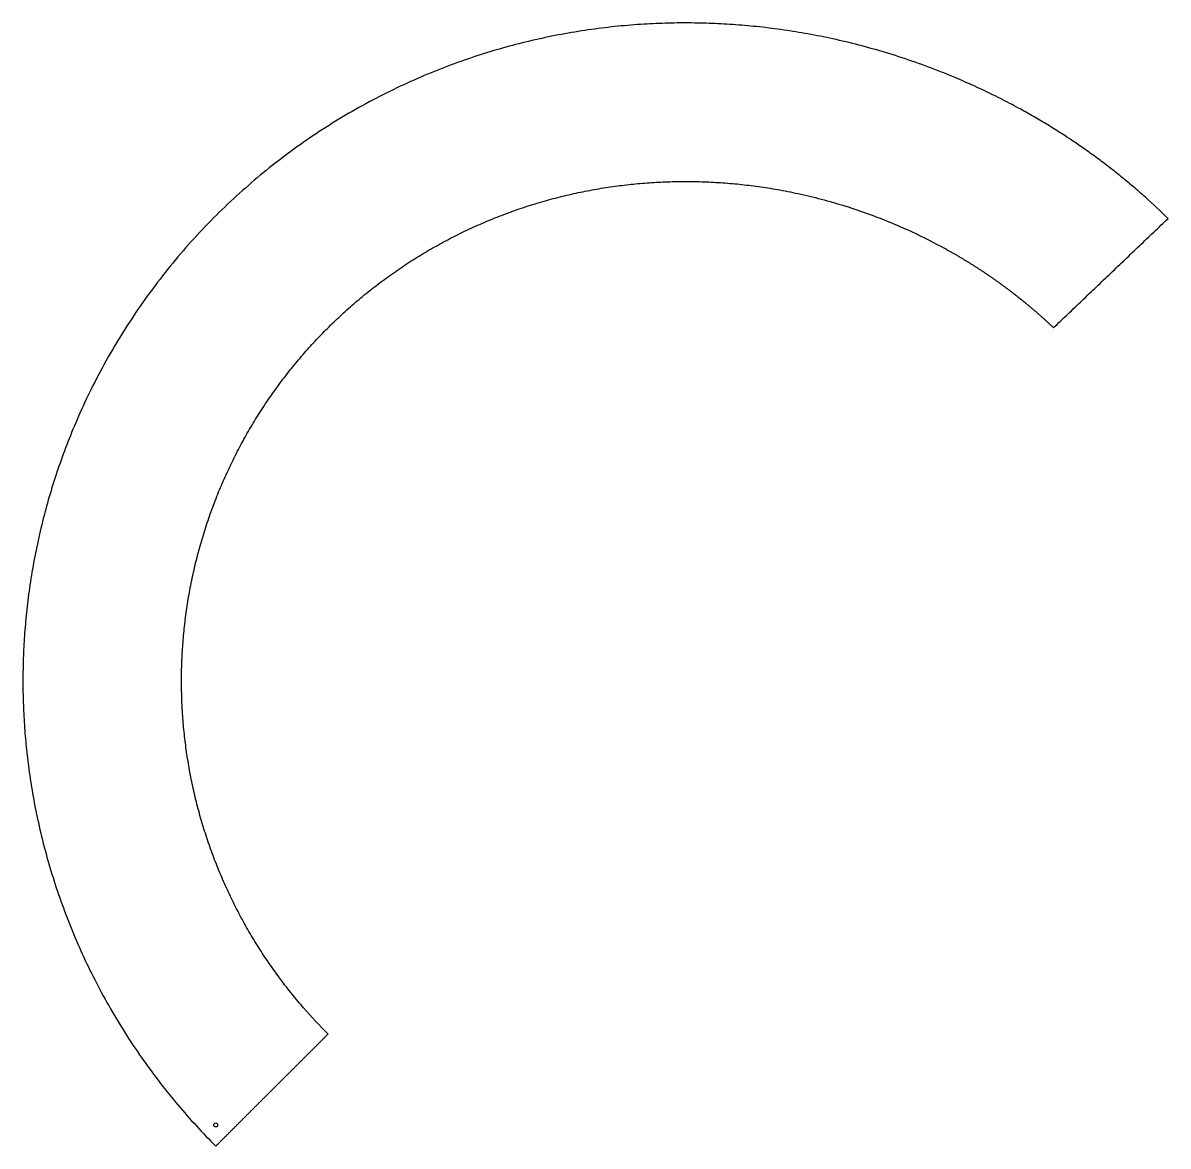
# Model space of a CAD drawing. Extents: x 652 to 706.2, y -95.8 to -42.6.
import ezdxf

# ---------------------------------------------------------------- set-up
doc = ezdxf.new("R2010")
doc.units = 0
doc.header["$LTSCALE"] = 12
doc.header["$MEASUREMENT"] = 0
doc.layers.add('MARKING', color=11, linetype='CONTINUOUS')
doc.layers.add('REPAD', color=7, linetype='CONTINUOUS')

msp = doc.modelspace()

# ---------------------------------------------------------------- linework, layer by layer
at = {"layer": 'MARKING'}
msp.add_circle((661.117, -94.759), 0.0938, dxfattribs=at)
at = {"layer": 'REPAD'}
for points, knots in [([(695.432, -44.945), (694.616, -44.621), (693.372, -44.185), (691.7, -43.708), (690.472, -43.408), (689.286, -43.166), (688.127, -42.972), (686.986, -42.823), (685.852, -42.715), (684.732, -42.647), (683.622, -42.618), (682.498, -42.627), (681.337, -42.677), (680.124, -42.775), (678.878, -42.924), (677.622, -43.126), (676.375, -43.378), (675.14, -43.679), (673.918, -44.031), (672.689, -44.438), (671.437, -44.913), (670.148, -45.466), (668.848, -46.097), (667.562, -46.797), (666.311, -47.557), (665.098, -48.374), (663.923, -49.249), (662.783, -50.184), (661.675, -51.184), (660.6, -52.255), (659.567, -53.39), (658.588, -54.579), (657.67, -55.815), (656.814, -57.095), (656.021, -58.416), (655.312, -59.745), (654.696, -61.043), (654.181, -62.268), (653.742, -63.446), (653.361, -64.605), (653.025, -65.777), (652.736, -66.962), (652.493, -68.158), (652.3, -69.345), (652.158, -70.501), (652.062, -71.606), (652.007, -72.676), (651.988, -73.728), (652.005, -74.78), (652.058, -75.83), (652.146, -76.878), (652.273, -77.956), (652.449, -79.095), (652.687, -80.323), (652.991, -81.603), (653.359, -82.899), (653.783, -84.178), (654.261, -85.437), (654.794, -86.675), (655.387, -87.904), (656.05, -89.133), (656.792, -90.372), (657.609, -91.601), (658.456, -92.751), (659.598, -94.163), (660.491, -95.134), (661.117, -95.759)], [0, 0, 0, 0, 0.030648, 0.04598, 0.060692, 0.074777, 0.088233, 0.101688, 0.114946, 0.128003, 0.14086, 0.153716, 0.167233, 0.181404, 0.196221, 0.211021, 0.225813, 0.240603, 0.255401, 0.270214, 0.285792, 0.302118, 0.319175, 0.336208, 0.35323, 0.37025, 0.387282, 0.404336, 0.421706, 0.439371, 0.457312, 0.47523, 0.493138, 0.511046, 0.528967, 0.546912, 0.563625, 0.579091, 0.593296, 0.60749, 0.621679, 0.635868, 0.650063, 0.664269, 0.67783, 0.690738, 0.702984, 0.715224, 0.72746, 0.739696, 0.751936, 0.764183, 0.777588, 0.792141, 0.807835, 0.823513, 0.839183, 0.854853, 0.870529, 0.88622, 0.902471, 0.919274, 0.936621, 0.953968, 0.969121, 1, 1, 1, 1]), ([(698.991, -46.602), (698.703, -46.447), (698.267, -46.22), (697.68, -45.93), (697.237, -45.72), (696.79, -45.516), (696.19, -45.253), (695.737, -45.065), (695.432, -44.945)], [0, 0, 0, 0, 0.250019, 0.375028, 0.500034, 0.625036, 0.750031, 1, 1, 1, 1]), ([(706.155, -51.873), (705.805, -51.529), (705.267, -51.026), (704.526, -50.381), (703.959, -49.91), (703.381, -49.452), (702.792, -49.007), (702.225, -48.599), (701.715, -48.249), (701.299, -47.974), (700.948, -47.748), (700.627, -47.547), (700.304, -47.35), (699.979, -47.157), (699.543, -46.905), (699.213, -46.722), (698.991, -46.602)], [0, 0, 0, 0, 0.165053, 0.247613, 0.330212, 0.412861, 0.495571, 0.578352, 0.647687, 0.70355, 0.745911, 0.788267, 0.830618, 0.872966, 0.915312, 1, 1, 1, 1]), ([(666.425, -90.46), (666.026, -90.062), (665.446, -89.44), (664.715, -88.567), (664.186, -87.885), (663.678, -87.179), (663.193, -86.45), (662.735, -85.7), (662.302, -84.931), (661.899, -84.144), (661.524, -83.342), (661.179, -82.525), (660.866, -81.697), (660.584, -80.858), (660.334, -80.011), (660.117, -79.158), (659.932, -78.301), (659.78, -77.442), (659.661, -76.584), (659.573, -75.729), (659.517, -74.879), (659.492, -74.033), (659.497, -73.189), (659.533, -72.342), (659.599, -71.491), (659.697, -70.635), (659.827, -69.777), (659.99, -68.919), (660.185, -68.063), (660.413, -67.213), (660.673, -66.368), (660.965, -65.533), (661.289, -64.709), (661.643, -63.897), (662.027, -63.1), (662.44, -62.32), (662.881, -61.557), (663.348, -60.814), (663.84, -60.093), (664.355, -59.395), (664.891, -58.721), (665.447, -58.072), (666.023, -57.448), (666.619, -56.845), (667.241, -56.261), (667.889, -55.695), (668.563, -55.149), (669.263, -54.624), (669.986, -54.121), (670.732, -53.644), (671.498, -53.194), (672.283, -52.771), (673.085, -52.377), (673.903, -52.013), (674.733, -51.681), (675.576, -51.379), (676.428, -51.11), (677.287, -50.874), (678.152, -50.669), (679.019, -50.498), (679.888, -50.359), (680.755, -50.252), (681.618, -50.177), (682.479, -50.132), (683.343, -50.118), (684.218, -50.134), (685.102, -50.181), (685.996, -50.26), (686.893, -50.373), (687.826, -50.524), (688.825, -50.726), (689.919, -50.995), (691.042, -51.326), (692.103, -51.693), (693.016, -52.052), (694.118, -52.53), (694.901, -52.917), (695.432, -53.204)], [0, 0, 0, 0, 0.024705, 0.037219, 0.049838, 0.062543, 0.075322, 0.08816, 0.101042, 0.113956, 0.126889, 0.139828, 0.152765, 0.165687, 0.178583, 0.19144, 0.204242, 0.216976, 0.229627, 0.242181, 0.254619, 0.266947, 0.279244, 0.291596, 0.304068, 0.316649, 0.329323, 0.342075, 0.35489, 0.367755, 0.380655, 0.393576, 0.406508, 0.41944, 0.432361, 0.445259, 0.458122, 0.470935, 0.483684, 0.496356, 0.508935, 0.521405, 0.53377, 0.546124, 0.558551, 0.571117, 0.583796, 0.596573, 0.609432, 0.622359, 0.635341, 0.648362, 0.661411, 0.674475, 0.687544, 0.700607, 0.713654, 0.726672, 0.739646, 0.752563, 0.765407, 0.778164, 0.790817, 0.803347, 0.815936, 0.828673, 0.841646, 0.854745, 0.867953, 0.881255, 0.896134, 0.912585, 0.930598, 0.947409, 0.961741, 0.973575, 1, 1, 1, 1]), ([(695.432, -53.204), (695.472, -53.225), (695.531, -53.257), (695.61, -53.3), (695.669, -53.333), (695.728, -53.366), (695.787, -53.399), (695.846, -53.432), (695.904, -53.465), (695.963, -53.498), (696.021, -53.532), (696.08, -53.565), (696.138, -53.599), (696.196, -53.633), (696.254, -53.667), (696.312, -53.701), (696.37, -53.736), (696.428, -53.77), (696.486, -53.805), (696.543, -53.84), (696.601, -53.875), (696.658, -53.91), (696.716, -53.945), (696.773, -53.981), (696.83, -54.016), (696.887, -54.052), (696.944, -54.088), (697, -54.124), (697.057, -54.16), (697.114, -54.196), (697.17, -54.233), (697.226, -54.27), (697.283, -54.306), (697.339, -54.343), (697.395, -54.38), (697.451, -54.418), (697.507, -54.455), (697.562, -54.492), (697.618, -54.53), (697.673, -54.568), (697.729, -54.606), (697.784, -54.644), (697.839, -54.682), (697.894, -54.72), (697.949, -54.759), (698.004, -54.798), (698.059, -54.836), (698.113, -54.875), (698.168, -54.914), (698.222, -54.954), (698.276, -54.993), (698.33, -55.033), (698.384, -55.072), (698.438, -55.112), (698.492, -55.152), (698.546, -55.192), (698.599, -55.232), (698.653, -55.273), (698.706, -55.313), (698.759, -55.354), (698.812, -55.395), (698.865, -55.435), (698.918, -55.477), (698.971, -55.518), (699.023, -55.559), (699.076, -55.6), (699.128, -55.642), (699.18, -55.684), (699.233, -55.726), (699.285, -55.768), (699.336, -55.81), (699.388, -55.852), (699.44, -55.895), (699.491, -55.937), (699.543, -55.98), (699.594, -56.023), (699.645, -56.066), (699.696, -56.109), (699.747, -56.152), (699.798, -56.195), (699.848, -56.239), (699.899, -56.282), (699.949, -56.326), (699.999, -56.37), (700.049, -56.414), (700.099, -56.458), (700.149, -56.502), (700.199, -56.547), (700.248, -56.591), (700.298, -56.636), (700.347, -56.681), (700.396, -56.726), (700.445, -56.771), (700.494, -56.816), (700.543, -56.861), (700.592, -56.906), (700.657, -56.967), (700.705, -57.013), (700.737, -57.044)], [0, 0, 0, 0, 0.02054, 0.03081, 0.041079, 0.051346, 0.061612, 0.071877, 0.08214, 0.092403, 0.102663, 0.112923, 0.123181, 0.133438, 0.143694, 0.153949, 0.164201, 0.174453, 0.184703, 0.194953, 0.2052, 0.215447, 0.225692, 0.235935, 0.246177, 0.256418, 0.266658, 0.276896, 0.287133, 0.297368, 0.307602, 0.317834, 0.328065, 0.338295, 0.348523, 0.35875, 0.368975, 0.379199, 0.389422, 0.399643, 0.409862, 0.42008, 0.430297, 0.440512, 0.450726, 0.460938, 0.471148, 0.481358, 0.491565, 0.501772, 0.511976, 0.52218, 0.532381, 0.542582, 0.55278, 0.562978, 0.573173, 0.583368, 0.59356, 0.603751, 0.613941, 0.624129, 0.634315, 0.644501, 0.654684, 0.664866, 0.675046, 0.685225, 0.695402, 0.705578, 0.715752, 0.725925, 0.736096, 0.746266, 0.756434, 0.7666, 0.776765, 0.786929, 0.79709, 0.807251, 0.817409, 0.827566, 0.837722, 0.847876, 0.858028, 0.868179, 0.878328, 0.888476, 0.898622, 0.908767, 0.918909, 0.929051, 0.939191, 0.949329, 0.959466, 0.9696, 0.979734, 1, 1, 1, 1]), ([(661.117, -95.759), (661.154, -95.723), (661.208, -95.669), (661.28, -95.597), (661.334, -95.543), (661.388, -95.489), (661.442, -95.434), (661.497, -95.38), (661.551, -95.326), (661.605, -95.272), (661.659, -95.218), (661.713, -95.164), (661.767, -95.11), (661.822, -95.056), (661.876, -95.001), (661.93, -94.947), (661.984, -94.893), (662.038, -94.839), (662.092, -94.785), (662.147, -94.731), (662.201, -94.677), (662.255, -94.623), (662.309, -94.569), (662.363, -94.514), (662.417, -94.46), (662.471, -94.406), (662.526, -94.352), (662.58, -94.298), (662.634, -94.244), (662.688, -94.19), (662.742, -94.136), (662.796, -94.082), (662.851, -94.027), (662.905, -93.973), (662.959, -93.919), (663.013, -93.865), (663.067, -93.811), (663.121, -93.757), (663.176, -93.703), (663.23, -93.649), (663.284, -93.595), (663.338, -93.541), (663.392, -93.487), (663.446, -93.432), (663.501, -93.378), (663.555, -93.324), (663.609, -93.27), (663.663, -93.216), (663.717, -93.162), (663.771, -93.108), (663.826, -93.054), (663.88, -93), (663.934, -92.946), (663.988, -92.892), (664.042, -92.838), (664.096, -92.784), (664.15, -92.729), (664.205, -92.675), (664.259, -92.621), (664.313, -92.567), (664.367, -92.513), (664.421, -92.459), (664.475, -92.405), (664.53, -92.351), (664.584, -92.297), (664.638, -92.243), (664.692, -92.189), (664.746, -92.135), (664.8, -92.081), (664.855, -92.027), (664.909, -91.973), (664.963, -91.919), (665.017, -91.865), (665.071, -91.81), (665.125, -91.756), (665.18, -91.702), (665.234, -91.648), (665.288, -91.594), (665.342, -91.54), (665.396, -91.486), (665.45, -91.432), (665.504, -91.378), (665.559, -91.324), (665.613, -91.27), (665.667, -91.216), (665.721, -91.162), (665.775, -91.108), (665.829, -91.054), (665.884, -91), (665.938, -90.946), (665.992, -90.892), (666.046, -90.838), (666.1, -90.784), (666.154, -90.73), (666.209, -90.676), (666.263, -90.622), (666.335, -90.55), (666.389, -90.496), (666.425, -90.46)], [0, 0, 0, 0, 0.020418, 0.030628, 0.040837, 0.051046, 0.061255, 0.071464, 0.081673, 0.091881, 0.10209, 0.112299, 0.122507, 0.132716, 0.142924, 0.153132, 0.16334, 0.173548, 0.183756, 0.193964, 0.204172, 0.214379, 0.224587, 0.234794, 0.245002, 0.255209, 0.265416, 0.275623, 0.28583, 0.296037, 0.306244, 0.316451, 0.326657, 0.336864, 0.34707, 0.357276, 0.367482, 0.377688, 0.387894, 0.3981, 0.408305, 0.418511, 0.428716, 0.438922, 0.449127, 0.459332, 0.469537, 0.479742, 0.489946, 0.500151, 0.510355, 0.52056, 0.530764, 0.540968, 0.551172, 0.561375, 0.571579, 0.581783, 0.591986, 0.602189, 0.612392, 0.622595, 0.632798, 0.643001, 0.653203, 0.663406, 0.673608, 0.68381, 0.694012, 0.704214, 0.714416, 0.724617, 0.734819, 0.74502, 0.755221, 0.765422, 0.775623, 0.785824, 0.796024, 0.806224, 0.816424, 0.826625, 0.836824, 0.847024, 0.857224, 0.867423, 0.877622, 0.887821, 0.89802, 0.908219, 0.918417, 0.928616, 0.938814, 0.949012, 0.95921, 0.969408, 0.979605, 1, 1, 1, 1])]:
    msp.add_open_spline(points, degree=3, knots=knots, dxfattribs=at)
msp.add_open_spline([(700.737, -57.044), (706.155, -51.873)], degree=1, dxfattribs=at)

doc.saveas('drawing.dxf')
